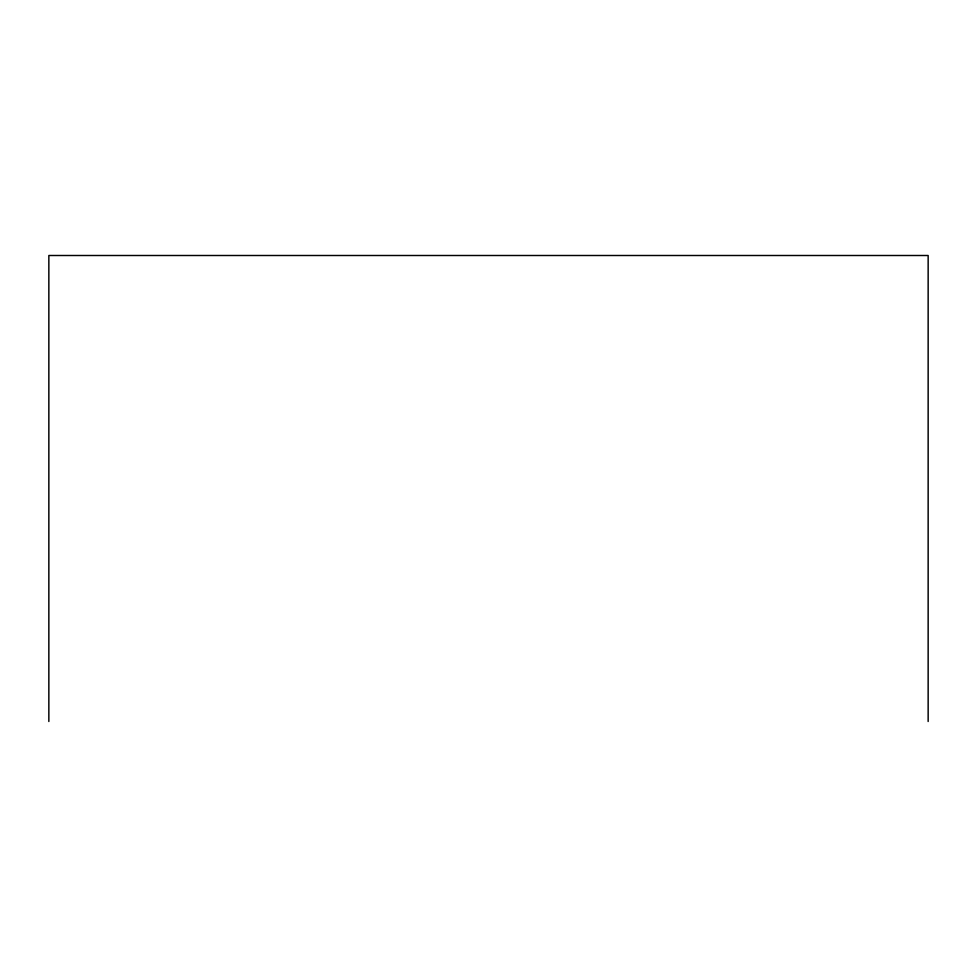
<?xml version="1.0" encoding="UTF-8"?>
<svg xmlns="http://www.w3.org/2000/svg" width="977" height="977" viewBox="0 0 977 977"><rect width="100%" height="100%" fill="white"/><g stroke="black" fill="none" stroke-linecap="round" stroke-linejoin="round"><path stroke-width="1.47" d="M928.15 721.502L928.15 255.498L48.85 255.498L48.85 721.502"/></g></svg>
